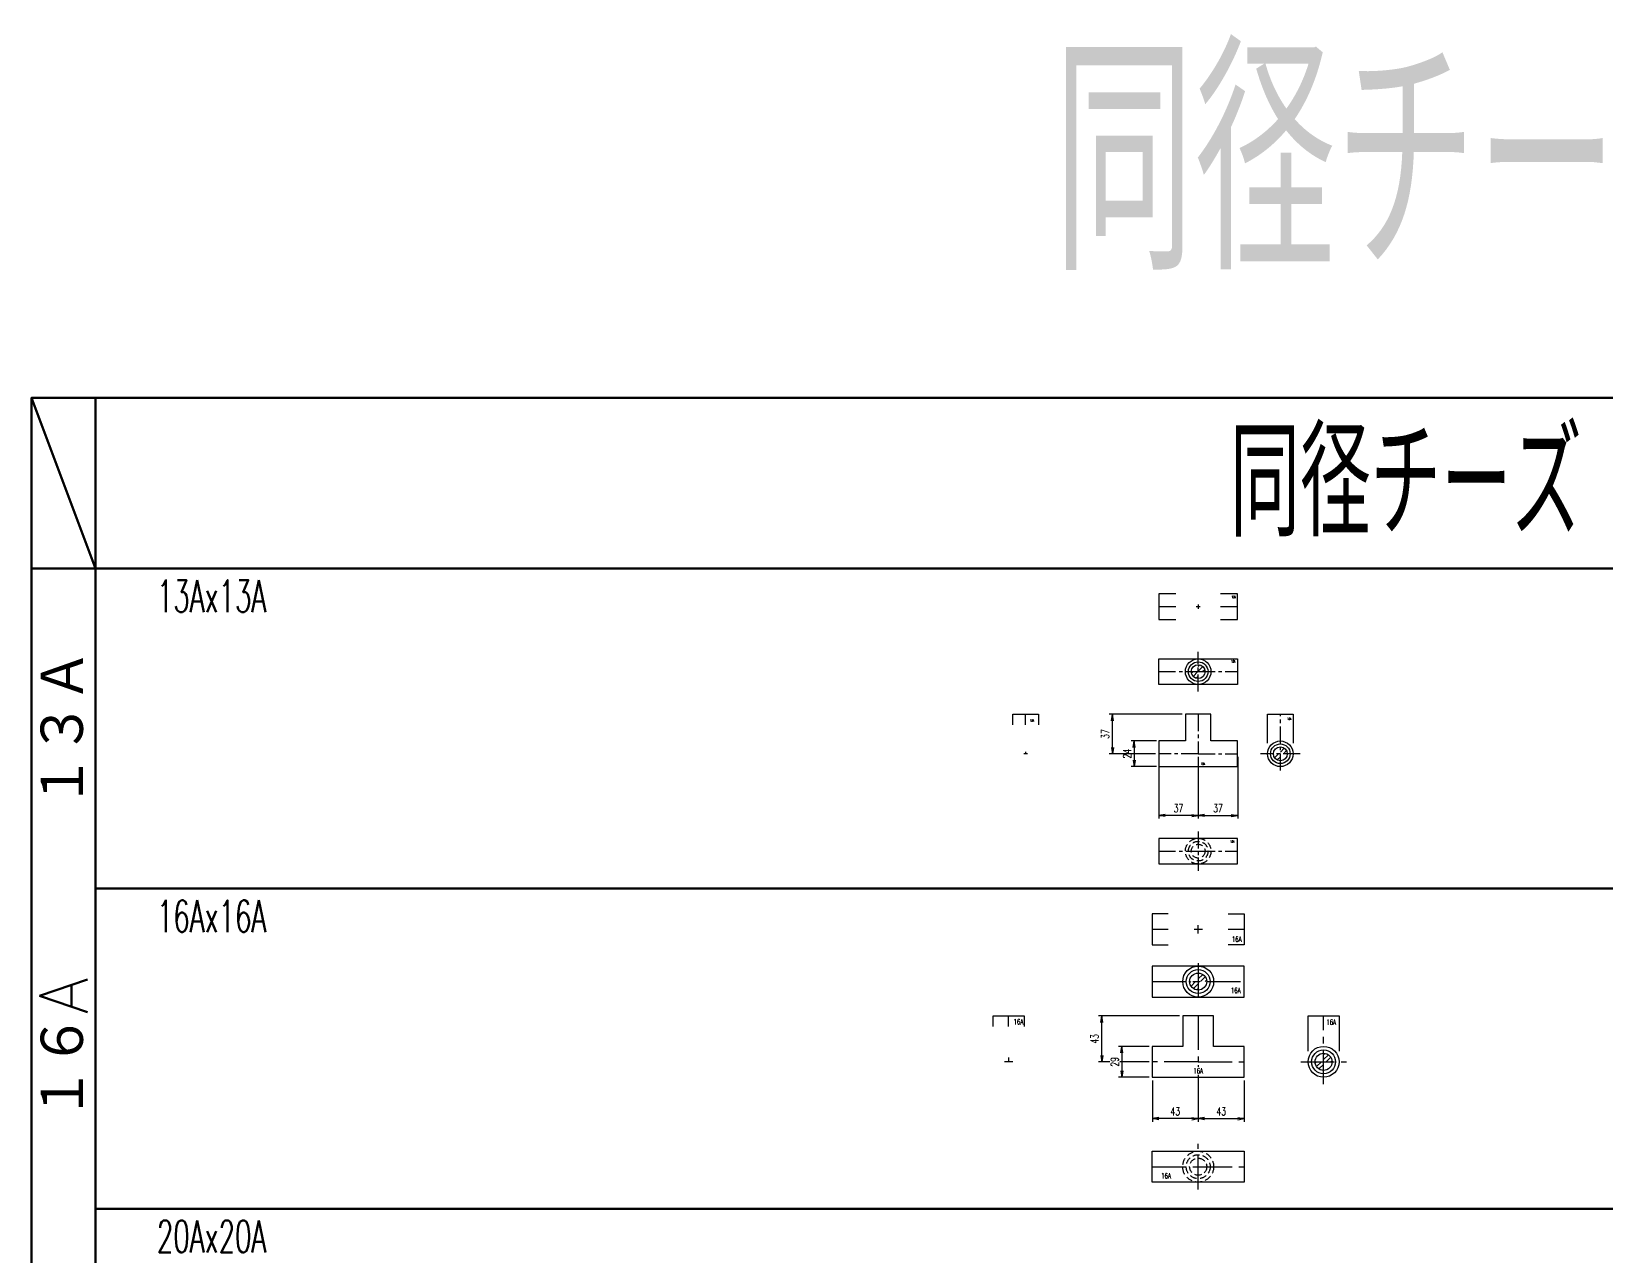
# Model space of a CAD drawing. Header units: millimetres. Extents: x 1711 to 90196, y -23291 to 8516.
# Drawn here: x 21617 to 23093, y 803 to 1951 of the extents above; entities that cross this region are included whole.
import ezdxf

# ---------------------------------------------------------------- set-up
doc = ezdxf.new("R2010")
doc.units = ezdxf.units.MM
doc.header["$PDMODE"] = 35
doc.linetypes.add('CENTER', pattern=[50.8, 31.75, -6.35, 6.35, -6.35])
doc.linetypes.add('HIDDEN', pattern=[9.525, 6.35, -3.175])
doc.layers.add('line', color=153, linetype='Continuous', lineweight=50)
for name, color, linetype in [('TEXT', 7, 'Continuous'), ('寸法', 2, 'Continuous'), ('配管-CVP', 4, 'Continuous'), ('＃配管（PVC)', 21, 'Continuous')]:
    doc.layers.add(name, color=color, linetype=linetype)
doc.styles.add('kpk', font='romans.shx', dxfattribs={"width": 0.7, "bigfont": 'extfont2.shx'})
doc.styles.get("Standard").update_dxf_attribs({"font": 'romans.shx', "bigfont": 'extfont.shx'})
doc.dimstyles.new('KPK-3', dxfattribs={"dimscale": 3, "dimtxt": 2.5, "dimasz": 2, "dimexe": 1, "dimexo": 1, "dimgap": 1, "dimtad": 3, "dimdec": 1, "dimdsep": 46, "dimtxsty": 'kpk', "dimblk": 'OPEN', "dimcen": 2.5, "dimclrd": 2, "dimclre": 2, "dimclrt": 4, "dimadec": 1, "dimazin": 2, "dimtfac": 1, "dimtdec": 1, "dimtmove": 0, "dimatfit": 2, "dimldrblk": 'OPEN', "dimfxl": 0, "dimlwd": -1, "dimlwe": -1, "dimarcsym": 0})
pattern_1 = [(45, (-22710.7552, -894.2206), (-2.24506403, 2.24506403), [])]

# ---------------------------------------------------------------- blocks, each defined once
blk = doc.blocks.new('_Open')
at = {"color": 0, "linetype": 'ByBlock', "lineweight": -2}
for p, q in [((-1, 0.17), (0, 0)), ((-1, -0.17), (0, 0)), ((0, 0), (-1, 0))]:
    blk.add_line(p, q, dxfattribs=at)
blk = doc.blocks.new('*D2652')
at = {"layer": 'Defpoints', "color": 0, "transparency": 16777216}
for p in [(22710.8, 985.2), (22753.8, 970.7), (22753.8, 932)]:
    blk.add_point(p, dxfattribs=at)
at = {"layer": '寸法', "color": 2, "transparency": 16777216}
for p, q in [((22710.8, 982.2), (22710.8, 929)), ((22753.8, 967.7), (22753.8, 929)), ((22716.8, 932), (22747.8, 932))]:
    blk.add_line(p, q, dxfattribs=at)
at = {"layer": '寸法', "color": 2, "transparency": 16777216, "xscale": 6, "yscale": 6, "zscale": 6, "rotation": 180}
blk.add_blockref('_Open', (22710.8, 932), dxfattribs=at)
at = {"layer": '寸法', "color": 2, "transparency": 16777216, "xscale": 6, "yscale": 6, "zscale": 6}
blk.add_blockref('_Open', (22753.8, 932), dxfattribs=at)
at = {"layer": '寸法', "color": 4, "transparency": 16777216, "insert": (22732.3, 938.8), "char_height": 7.5, "attachment_point": 5, "style": 'kpk', "bg_fill": 3, "box_fill_scale": 1.1, "bg_fill_color": 256, "bg_fill_true_color": 13158600, "bg_fill_transparency": 0}
blk.add_mtext('43', dxfattribs=at)
blk = doc.blocks.new('*D2653')
at = {"layer": 'Defpoints', "color": 0, "transparency": 16777216}
for p in [(22710.8, 985.2), (22667.8, 970.7), (22667.8, 932)]:
    blk.add_point(p, dxfattribs=at)
at = {"layer": '寸法', "color": 2, "transparency": 16777216}
for p, q in [((22710.8, 982.2), (22710.8, 929)), ((22667.8, 967.7), (22667.8, 929)), ((22704.8, 932), (22673.8, 932))]:
    blk.add_line(p, q, dxfattribs=at)
at = {"layer": '寸法', "color": 2, "transparency": 16777216, "xscale": 6, "yscale": 6, "zscale": 6, "rotation": 180}
blk.add_blockref('_Open', (22667.8, 932), dxfattribs=at)
at = {"layer": '寸法', "color": 2, "transparency": 16777216, "xscale": 6, "yscale": 6, "zscale": 6}
blk.add_blockref('_Open', (22710.8, 932), dxfattribs=at)
at = {"layer": '寸法', "color": 4, "transparency": 16777216, "insert": (22689.3, 938.8), "char_height": 7.5, "attachment_point": 5, "style": 'kpk', "bg_fill": 3, "box_fill_scale": 1.1, "bg_fill_color": 256, "bg_fill_true_color": 13158600, "bg_fill_transparency": 0}
blk.add_mtext('43', dxfattribs=at)
blk = doc.blocks.new('*D2654')
at = {"layer": 'Defpoints', "color": 0, "transparency": 16777216}
for p in [(22620.4, 1028.2), (22696.3, 1028.2), (22667.8, 985.2)]:
    blk.add_point(p, dxfattribs=at)
at = {"layer": '寸法', "color": 2, "transparency": 16777216}
for p, q in [((22693.3, 1028.2), (22617.4, 1028.2)), ((22620.4, 991.2), (22620.4, 1022.2)), ((22664.8, 985.2), (22617.4, 985.2))]:
    blk.add_line(p, q, dxfattribs=at)
at = {"layer": '寸法', "color": 2, "transparency": 16777216, "xscale": 6, "yscale": 6, "zscale": 6}
for p, rotation in [((22620.4, 1028.2), 90), ((22620.4, 985.2), 270)]:
    blk.add_blockref('_Open', p, dxfattribs=dict(at, rotation=rotation))
at = {"layer": '寸法', "color": 4, "transparency": 16777216, "insert": (22613.7, 1006.7), "char_height": 7.5, "attachment_point": 5, "rotation": 90, "style": 'kpk', "bg_fill": 3, "box_fill_scale": 1.1, "bg_fill_color": 256, "bg_fill_true_color": 13158600, "bg_fill_transparency": 0}
blk.add_mtext('43', dxfattribs=at)
blk = doc.blocks.new('16A-T-正面')
at = {"layer": '＃配管（PVC)', "color": 2, "linetype": 'CENTER'}
blk.add_line((0, 0), (-43, 0), dxfattribs=at)
at = {"layer": '＃配管（PVC)', "color": 0, "linetype": 'ByBlock'}
blk.add_lwpolyline([(43, -14.5), (43, 14.5), (14.5, 14.5), (14.5, 43), (-14.5, 43), (-14.5, 14.5), (-43, 14.5), (-43, -14.5)], close=True, dxfattribs=at)
at = {"layer": 'Defpoints', "color": 6, "linetype": 'ByBlock', "insert": (0, -8.5), "char_height": 5, "attachment_point": 5, "style": 'kpk', "bg_fill": 3, "box_fill_scale": 1.2, "bg_fill_color": 256, "bg_fill_transparency": 0}
blk.add_mtext('{\\W0.6;16A}', dxfattribs=at)
at = {"layer": '＃配管（PVC)', "color": 2, "linetype": 'CENTER'}
for p, q in [((0, 43), (0, 0)), ((0, 0), (43, 0))]:
    blk.add_line(p, q, dxfattribs=at)
blk = doc.blocks.new('16A-T-上面')
at = {"layer": '＃配管（PVC)'}
h = blk.add_hatch(dxfattribs=at)
h.set_pattern_fill('ANSI31', color=252)
h.set_pattern_definition(pattern_1)
h.paths.add_polyline_path([(8, 0, 0.414214), (0, 8), (0, 0)])
h.paths.add_polyline_path([(0, 0), (-8, 0, 0.414214), (0, -8)])
at = {"layer": '＃配管（PVC)', "color": 2, "linetype": 'CENTER'}
blk.add_line((0, 17.2), (0, -17.2), dxfattribs=at)
at = {"layer": '＃配管（PVC)', "color": 0, "linetype": 'ByBlock'}
for radius in [14.5, 11.2, 8]:
    blk.add_circle((0, 0), radius, dxfattribs=at)
at = {"layer": 'Defpoints', "color": 6, "linetype": 'ByBlock', "insert": (35.2, -8.3), "char_height": 5, "attachment_point": 5, "style": 'kpk', "bg_fill": 3, "box_fill_scale": 1.2, "bg_fill_color": 256, "bg_fill_transparency": 0}
blk.add_mtext('{\\W0.6;16A}', dxfattribs=at)
at = {"layer": '＃配管（PVC)', "color": 2, "linetype": 'CENTER'}
blk.add_line((-43, 0), (43, 0), dxfattribs=at)
at = {"layer": '＃配管（PVC)', "color": 0, "linetype": 'ByBlock'}
blk.add_lwpolyline([(43, 14.5), (-43, 14.5), (-43, -14.5), (43, -14.5)], close=True, dxfattribs=at)
blk = doc.blocks.new('16A-T-側面')
at = {"layer": '＃配管（PVC)'}
h = blk.add_hatch(dxfattribs=at)
h.set_pattern_fill('ANSI31', color=252)
h.set_pattern_definition(pattern_1)
h.paths.add_polyline_path([(0, 8), (0, 0), (8, 0, 0.414214)])
h.paths.add_polyline_path([(0, 0), (-8, 0, 0.414214), (0, -8)])
at = {"layer": '＃配管（PVC)', "color": 2, "linetype": 'CENTER'}
blk.add_line((-21.5, 0), (21.5, 0), dxfattribs=at)
at = {"layer": '＃配管（PVC)', "color": 0, "linetype": 'ByBlock'}
blk.add_lwpolyline([(-14.5, 10), (-14.5, 43), (14.5, 43), (14.5, 10)], dxfattribs=at)
for radius in [14.5, 11.2, 8]:
    blk.add_circle((0, 0), radius, dxfattribs=at)
at = {"layer": 'Defpoints', "color": 6, "linetype": 'ByBlock', "insert": (7.2, 37.2), "char_height": 5, "attachment_point": 5, "style": 'kpk', "bg_fill": 3, "box_fill_scale": 1.2, "bg_fill_color": 256, "bg_fill_transparency": 0}
blk.add_mtext('{\\W0.6;16A}', dxfattribs=at)
at = {"layer": '＃配管（PVC)', "color": 2, "linetype": 'CENTER'}
blk.add_line((0, -21), (0, 43), dxfattribs=at)
blk = doc.blocks.new('*U732')
at = {"layer": '＃配管（PVC)', "color": 2, "linetype": 'CENTER'}
for p, q in [((-43, 0), (-28, 0)), ((-3.9, 0), (3.9, 0)), ((0, -3.9), (0, 3.9)), ((28, 0), (43, 0))]:
    blk.add_line(p, q, dxfattribs=at)
at = {"layer": '＃配管（PVC)', "color": 0, "linetype": 'ByBlock'}
blk.add_lwpolyline([(-28, 14.5), (-43, 14.5), (-43, -14.5), (-28, -14.5)], dxfattribs=at)
at = {"layer": 'Defpoints', "color": 6, "linetype": 'ByBlock', "insert": (36.1, -9.3), "char_height": 5, "attachment_point": 5, "style": 'kpk', "bg_fill": 3, "box_fill_scale": 1.2, "bg_fill_color": 256, "bg_fill_transparency": 0}
blk.add_mtext('{\\W0.6;16A}', dxfattribs=at)
at = {"layer": '＃配管（PVC)', "color": 0, "linetype": 'ByBlock'}
blk.add_lwpolyline([(28, 14.5), (43, 14.5), (43, -14.5), (28, -14.5)], dxfattribs=at)
blk = doc.blocks.new('16A-T-下面')
at = {"layer": '＃配管（PVC)', "color": 2, "linetype": 'CENTER'}
blk.add_line((0, -21.5), (0, 21.5), dxfattribs=at)
at = {"layer": '＃配管（PVC)', "color": 0, "linetype": 'ByBlock'}
blk.add_lwpolyline([(-43, -14.5), (-43, 14.5), (43, 14.5), (43, -14.5)], close=True, dxfattribs=at)
at = {"layer": '＃配管（PVC)', "color": 252, "linetype": 'HIDDEN'}
for radius in [14.5, 11.2, 8]:
    blk.add_circle((0, 0), radius, dxfattribs=at)
at = {"layer": 'Defpoints', "color": 6, "linetype": 'ByBlock', "insert": (-30.1, -8.5), "char_height": 5, "attachment_point": 5, "style": 'kpk', "bg_fill": 3, "box_fill_scale": 1.2, "bg_fill_color": 256, "bg_fill_transparency": 0}
blk.add_mtext('{\\W0.6;16A}', dxfattribs=at)
at = {"layer": '＃配管（PVC)', "color": 2, "linetype": 'CENTER'}
blk.add_lwpolyline([(-43, 0), (0, 0), (43, 0)], dxfattribs=at)
blk = doc.blocks.new('*U733')
at = {"layer": '＃配管（PVC)', "color": 2, "linetype": 'CENTER'}
for p, q in [((0, 33), (0, 43)), ((3.9, 0), (-3.9, 0)), ((0, 3.9), (0, 0))]:
    blk.add_line(p, q, dxfattribs=at)
at = {"layer": 'Defpoints', "color": 6, "linetype": 'ByBlock', "insert": (9.3, 37.6), "char_height": 5, "attachment_point": 5, "style": 'kpk', "bg_fill": 3, "box_fill_scale": 1.2, "bg_fill_color": 256, "bg_fill_transparency": 0}
blk.add_mtext('{\\W0.6;16A}', dxfattribs=at)
at = {"layer": '＃配管（PVC)', "color": 0, "linetype": 'ByBlock'}
blk.add_lwpolyline([(-14.5, 33), (-14.5, 43), (14.5, 43), (14.5, 33)], dxfattribs=at)
blk = doc.blocks.new('13A-T-正面')
at = {"layer": '＃配管（PVC)', "color": 2, "linetype": 'CENTER', "ltscale": 0.5}
for p, q in [((0, 37), (0, 0)), ((0, 0), (-37, 0)), ((0, 0), (37, 0))]:
    blk.add_line(p, q, dxfattribs=at)
at = {"layer": '＃配管（PVC)', "color": 0, "linetype": 'ByBlock'}
blk.add_lwpolyline([(37, -12), (37, 12), (12, 12), (12, 37), (-12, 37), (-12, 12), (-37, 12), (-37, -12)], close=True, dxfattribs=at)
at = {"layer": 'Defpoints', "color": 6, "linetype": 'ByBlock', "insert": (4.4, -9.4), "char_height": 2, "attachment_point": 5, "style": 'kpk', "bg_fill": 3, "box_fill_scale": 1.2, "bg_fill_color": 256, "bg_fill_transparency": 0}
blk.add_mtext('{\\W0.6;13A}', dxfattribs=at)
blk = doc.blocks.new('13A-T-上面')
at = {"layer": '＃配管（PVC)'}
h = blk.add_hatch(dxfattribs=at)
h.set_pattern_fill('ANSI31', color=252)
h.paths.add_polyline_path([(6.5, 0, 0.414214), (0, 6.5), (0, 0)])
h.paths.add_polyline_path([(0, -6.5), (0, 0), (-6.5, 0, 0.414214)])
at = {"layer": '＃配管（PVC)', "color": 2, "linetype": 'CENTER', "ltscale": 0.5}
blk.add_line((0, -18.5), (0, 18.5), dxfattribs=at)
at = {"layer": '＃配管（PVC)', "color": 0, "linetype": 'ByBlock'}
blk.add_lwpolyline([(-37, -12), (-37, 12), (37, 12), (37, -12)], close=True, dxfattribs=at)
at = {"layer": '＃配管（PVC)', "color": 2, "linetype": 'CENTER', "ltscale": 0.5}
blk.add_lwpolyline([(-37, 0), (0, 0), (37, 0)], dxfattribs=at)
at = {"layer": '＃配管（PVC)', "color": 0, "linetype": 'ByBlock'}
for radius in [12, 9.2, 6.5]:
    blk.add_circle((0, 0), radius, dxfattribs=at)
at = {"layer": 'Defpoints', "color": 6, "linetype": 'ByBlock', "insert": (32.9, 9.6), "char_height": 2, "attachment_point": 5, "style": 'kpk', "bg_fill": 3, "box_fill_scale": 1.2, "bg_fill_color": 256, "bg_fill_transparency": 0}
blk.add_mtext('{\\W0.6;13A}', dxfattribs=at)
blk = doc.blocks.new('13A-T-下面')
at = {"layer": '＃配管（PVC)', "color": 2, "linetype": 'CENTER', "ltscale": 0.5}
blk.add_line((0, 18.5), (0, -18.5), dxfattribs=at)
at = {"layer": '＃配管（PVC)', "color": 0, "linetype": 'ByBlock'}
blk.add_lwpolyline([(-37, 12), (-37, -12), (37, -12), (37, 12)], close=True, dxfattribs=at)
at = {"layer": '＃配管（PVC)', "color": 2, "linetype": 'CENTER', "ltscale": 0.5}
blk.add_lwpolyline([(-37, 0), (0, 0), (37, 0)], dxfattribs=at)
at = {"layer": '＃配管（PVC)', "color": 252, "linetype": 'HIDDEN'}
for radius in [12, 9.2, 6.5]:
    blk.add_circle((0, 0), radius, dxfattribs=at)
at = {"layer": 'Defpoints', "color": 6, "linetype": 'ByBlock', "insert": (32, 9.1), "char_height": 2, "attachment_point": 5, "style": 'kpk', "bg_fill": 3, "box_fill_scale": 1.2, "bg_fill_color": 256, "bg_fill_transparency": 0}
blk.add_mtext('{\\W0.6;13A}', dxfattribs=at)
blk = doc.blocks.new('13A-T-側面')
at = {"layer": '＃配管（PVC)'}
h = blk.add_hatch(dxfattribs=at)
h.set_pattern_fill('ANSI31', color=252)
h.paths.add_polyline_path([(6.5, 0, 0.414214), (0, 6.5), (0, 0)])
h.paths.add_polyline_path([(0, 0), (-6.5, 0, 0.414214), (0, -6.5)])
at = {"layer": '＃配管（PVC)', "color": 2, "linetype": 'CENTER', "ltscale": 0.5}
for p, q in [((0, -15.6), (0, 37)), ((18.5, 0), (-18.5, 0))]:
    blk.add_line(p, q, dxfattribs=at)
at = {"layer": '＃配管（PVC)', "color": 0, "linetype": 'ByBlock'}
blk.add_lwpolyline([(-12, 10), (-12, 37), (12, 37), (12, 10)], dxfattribs=at)
for radius in [12, 9.2, 6.5]:
    blk.add_circle((0, 0), radius, dxfattribs=at)
at = {"layer": 'Defpoints', "color": 6, "linetype": 'ByBlock', "insert": (8.4, 32.8), "char_height": 2, "attachment_point": 5, "style": 'kpk', "bg_fill": 3, "box_fill_scale": 1.2, "bg_fill_color": 256, "bg_fill_transparency": 0}
blk.add_mtext('{\\W0.6;13A}', dxfattribs=at)
blk = doc.blocks.new('*U1267')
at = {"layer": '＃配管（PVC)', "color": 2, "linetype": 'CENTER'}
for p, q in [((0, 27), (0, 37)), ((1.9, 0), (-1.8, 0)), ((0, 1.9), (0, 0))]:
    blk.add_line(p, q, dxfattribs=at)
at = {"layer": '＃配管（PVC)', "color": 0, "linetype": 'ByBlock'}
blk.add_lwpolyline([(-12, 27), (-12, 37), (12, 37), (12, 27)], dxfattribs=at)
at = {"layer": 'Defpoints', "color": 6, "linetype": 'ByBlock', "insert": (6, 31.2), "char_height": 2, "attachment_point": 5, "style": 'kpk', "bg_fill": 3, "box_fill_scale": 1.2, "bg_fill_color": 256, "bg_fill_transparency": 0}
blk.add_mtext('{\\W0.6;13A}', dxfattribs=at)
blk = doc.blocks.new('*U1266')
at = {"layer": '＃配管（PVC)', "color": 2, "linetype": 'CENTER'}
for p, q in [((-1.9, 0), (1.9, 0)), ((0, 1.9), (0, -1.9))]:
    blk.add_line(p, q, dxfattribs=at)
at = {"layer": '＃配管（PVC)', "color": 0, "linetype": 'ByBlock'}
for points in [[(-21, 12), (-37, 12), (-37, -12), (-21, -12)], [(21, -12), (37, -12), (37, 12), (21, 12)]]:
    blk.add_lwpolyline(points, dxfattribs=at)
at = {"layer": '＃配管（PVC)', "color": 2, "linetype": 'CENTER'}
for points in [[(-37, 0), (-21, 0)], [(21, 0), (37, 0)]]:
    blk.add_lwpolyline(points, dxfattribs=at)
at = {"layer": 'Defpoints', "color": 6, "linetype": 'ByBlock', "insert": (33.3, 9), "char_height": 2, "attachment_point": 5, "style": 'kpk', "bg_fill": 3, "box_fill_scale": 1.2, "bg_fill_color": 256, "bg_fill_transparency": 0}
blk.add_mtext('{\\W0.6;13A}', dxfattribs=at)
blk = doc.blocks.new('A$C6aa1e4fd')
at = {"layer": 'line'}
for p, q in [((60, 0), (0, 0)), ((0, 0), (60, -160)), ((60, 0), (17081.2, 0)), ((60, -160), (0, -160)), ((60, -160), (17081.2, -160)), ((60, -460), (17081.2, -460)), ((60, -760), (17081.2, -760))]:
    blk.add_line(p, q, dxfattribs=at)
blk.add_lwpolyline([(0, -8135.9), (60, -8135.9), (60, 0), (0, 0)], close=True, dxfattribs=at)
for s, insert, char_height, attachment_point in [('{\\W0.6;同径チーズ}', (1288.2, -80), 100, 5), ('{\\W0.6;13Ax13A}', (117.5, -185.9), 30, 4), ('{\\W0.6;16Ax16A}', (117.5, -485.9), 30, 4), ('{\\W0.6;20Ax20A}', (117.5, -785.9), 30, 4)]:
    blk.add_mtext(s, dxfattribs=dict(at, insert=insert, char_height=char_height, attachment_point=attachment_point))
at = {"layer": 'line', "char_height": 45, "attachment_point": 5, "rotation": 90}
for s, insert in [('１３Ａ', (30, -310)), ('１６A', (30, -610))]:
    blk.add_mtext(s, dxfattribs=dict(at, insert=insert))
blk = doc.blocks.new('*D2457')
at = {"layer": 'Defpoints', "color": 0, "linetype": 'ByBlock', "transparency": 16777216}
for p in [(22674.8, 1285.9), (22674.8, 1261.9)]:
    blk.add_point(p, dxfattribs=at)
at = {"layer": '寸法', "color": 2, "transparency": 16777216}
for p, q in [((22671.8, 1285.9), (22647.8, 1285.9)), ((22650.8, 1279.9), (22650.8, 1267.9)), ((22671.8, 1261.9), (22647.8, 1261.9))]:
    blk.add_line(p, q, dxfattribs=at)
at = {"layer": '寸法', "color": 2, "linetype": 'ByBlock', "transparency": 16777216, "xscale": 6, "yscale": 6, "zscale": 6}
for p, rotation in [((22650.8, 1285.9), 90), ((22650.8, 1261.9), 270)]:
    blk.add_blockref('_Open', p, dxfattribs=dict(at, rotation=rotation))
at = {"layer": '寸法', "color": 4, "linetype": 'ByBlock', "transparency": 16777216, "insert": (22644.1, 1273.9), "char_height": 7.5, "attachment_point": 5, "rotation": 90, "style": 'kpk', "bg_fill": 3, "box_fill_scale": 1.1, "bg_fill_color": 256, "bg_fill_true_color": 13158600, "bg_fill_transparency": 0}
blk.add_mtext('24', dxfattribs=at)
at = {"layer": 'Defpoints', "color": 0, "linetype": 'ByBlock', "transparency": 16777216}
blk.add_point((22650.8, 1261.9), dxfattribs=at)
blk = doc.blocks.new('*D3190')
at = {"layer": 'Defpoints', "color": 0, "linetype": 'ByBlock', "transparency": 16777216}
for p in [(22673.8, 1273.9), (22710.8, 1273.9), (22673.8, 1216.1)]:
    blk.add_point(p, dxfattribs=at)
at = {"layer": '寸法', "color": 2, "transparency": 16777216}
for p, q in [((22673.8, 1270.9), (22673.8, 1213.1)), ((22710.8, 1270.9), (22710.8, 1213.1)), ((22704.8, 1216.1), (22679.8, 1216.1))]:
    blk.add_line(p, q, dxfattribs=at)
at = {"layer": '寸法', "color": 2, "linetype": 'ByBlock', "transparency": 16777216, "xscale": 6, "yscale": 6, "zscale": 6, "rotation": 180}
blk.add_blockref('_Open', (22673.8, 1216.1), dxfattribs=at)
at = {"layer": '寸法', "color": 2, "linetype": 'ByBlock', "transparency": 16777216, "xscale": 6, "yscale": 6, "zscale": 6}
blk.add_blockref('_Open', (22710.8, 1216.1), dxfattribs=at)
at = {"layer": '寸法', "color": 4, "linetype": 'ByBlock', "transparency": 16777216, "insert": (22692.3, 1222.9), "char_height": 7.5, "attachment_point": 5, "style": 'kpk', "bg_fill": 3, "box_fill_scale": 1.1, "bg_fill_color": 256, "bg_fill_true_color": 13158600, "bg_fill_transparency": 0}
blk.add_mtext('37', dxfattribs=at)
blk = doc.blocks.new('*D3191')
at = {"layer": 'Defpoints', "color": 0, "linetype": 'ByBlock', "transparency": 16777216}
for p in [(22710.8, 1273.9), (22747.8, 1273.9), (22747.8, 1216.1)]:
    blk.add_point(p, dxfattribs=at)
at = {"layer": '寸法', "color": 2, "transparency": 16777216}
for p, q in [((22710.8, 1270.9), (22710.8, 1213.1)), ((22747.8, 1270.9), (22747.8, 1213.1)), ((22716.8, 1216.1), (22741.8, 1216.1))]:
    blk.add_line(p, q, dxfattribs=at)
at = {"layer": '寸法', "color": 2, "linetype": 'ByBlock', "transparency": 16777216, "xscale": 6, "yscale": 6, "zscale": 6, "rotation": 180}
blk.add_blockref('_Open', (22710.8, 1216.1), dxfattribs=at)
at = {"layer": '寸法', "color": 2, "linetype": 'ByBlock', "transparency": 16777216, "xscale": 6, "yscale": 6, "zscale": 6}
blk.add_blockref('_Open', (22747.8, 1216.1), dxfattribs=at)
at = {"layer": '寸法', "color": 4, "linetype": 'ByBlock', "transparency": 16777216, "insert": (22729.3, 1222.9), "char_height": 7.5, "attachment_point": 5, "style": 'kpk', "bg_fill": 3, "box_fill_scale": 1.1, "bg_fill_color": 256, "bg_fill_true_color": 13158600, "bg_fill_transparency": 0}
blk.add_mtext('37', dxfattribs=at)
blk = doc.blocks.new('*D3192')
at = {"layer": 'Defpoints', "color": 0, "linetype": 'ByBlock', "transparency": 16777216}
for p in [(22630.4, 1310.9), (22698.8, 1310.9), (22673.8, 1273.9)]:
    blk.add_point(p, dxfattribs=at)
at = {"layer": '寸法', "color": 2, "transparency": 16777216}
for p, q in [((22695.8, 1310.9), (22627.4, 1310.9)), ((22630.4, 1279.9), (22630.4, 1304.9)), ((22670.8, 1273.9), (22627.4, 1273.9))]:
    blk.add_line(p, q, dxfattribs=at)
at = {"layer": '寸法', "color": 2, "linetype": 'ByBlock', "transparency": 16777216, "xscale": 6, "yscale": 6, "zscale": 6}
for p, rotation in [((22630.4, 1310.9), 90), ((22630.4, 1273.9), 270)]:
    blk.add_blockref('_Open', p, dxfattribs=dict(at, rotation=rotation))
at = {"layer": '寸法', "color": 4, "linetype": 'ByBlock', "transparency": 16777216, "insert": (22623.6, 1292.4), "char_height": 7.5, "attachment_point": 5, "rotation": 90, "style": 'kpk', "bg_fill": 3, "box_fill_scale": 1.1, "bg_fill_color": 256, "bg_fill_true_color": 13158600, "bg_fill_transparency": 0}
blk.add_mtext('37', dxfattribs=at)
blk = doc.blocks.new('*D3193')
at = {"layer": 'Defpoints', "color": 0, "linetype": 'ByBlock', "transparency": 16777216}
for p in [(22667.8, 999.7), (22639.2, 970.7), (22667.8, 970.7)]:
    blk.add_point(p, dxfattribs=at)
at = {"layer": '寸法', "color": 2, "transparency": 16777216}
for p, q in [((22664.8, 999.7), (22636.2, 999.7)), ((22639.2, 993.7), (22639.2, 976.7)), ((22664.8, 970.7), (22636.2, 970.7))]:
    blk.add_line(p, q, dxfattribs=at)
at = {"layer": '寸法', "color": 2, "linetype": 'ByBlock', "transparency": 16777216, "xscale": 6, "yscale": 6, "zscale": 6}
for p, rotation in [((22639.2, 999.7), 90), ((22639.2, 970.7), 270)]:
    blk.add_blockref('_Open', p, dxfattribs=dict(at, rotation=rotation))
at = {"layer": '寸法', "color": 4, "linetype": 'ByBlock', "transparency": 16777216, "insert": (22632.5, 985.2), "char_height": 7.5, "attachment_point": 5, "rotation": 90, "style": 'kpk', "bg_fill": 3, "box_fill_scale": 1.1, "bg_fill_color": 256, "bg_fill_true_color": 13158600, "bg_fill_transparency": 0}
blk.add_mtext('29', dxfattribs=at)

msp = doc.modelspace()

# ---------------------------------------------------------------- block references
at = {"layer": '配管-CVP'}
for name, p in [('*U1266', (22710.7552, 1411.7807)), ('13A-T-上面', (22710.7552, 1350.8839)), ('*U1267', (22548.9885, 1273.8839)), ('13A-T-正面', (22710.7552, 1273.8839)), ('13A-T-側面', (22787.7552, 1273.8839)), ('13A-T-下面', (22710.7552, 1182.6358)), ('*U732', (22710.7552, 1109.4057)), ('16A-T-上面', (22710.7552, 1060.4443)), ('*U733', (22532.9961, 985.2206)), ('16A-T-側面', (22828.3166, 985.2206)), ('16A-T-下面', (22710.7552, 886.9405))]:
    msp.add_blockref(name, p, dxfattribs=at)

# ---------------------------------------------------------------- texts
at = {"layer": 'TEXT', "color": 6, "insert": (22905.3602, 1827.5677), "char_height": 200, "attachment_point": 5}
msp.add_mtext('{\\W0.6;同径チーズ}', dxfattribs=at)

# ---------------------------------------------------------------- dimensions: what is measured, and where the dimension line sits
at = {"layer": '寸法'}
dim = msp.add_linear_dim(base=(22753.7552, 932.0037), p1=(22710.7552, 985.2206), p2=(22753.7552, 970.7206), dimstyle='KPK-3', dxfattribs=at)
dim.commit()
dim.dimension.update_dxf_attribs({"geometry": '*D2652', "text_midpoint": (22732.2552, 938.7537)})

# ---------------------------------------------------------------- next in the draw order: dimensions: what is measured, and where the dimension line sits
dim = msp.add_linear_dim(base=(22667.7552, 932.0037), p1=(22710.7552, 985.2206), p2=(22667.7552, 970.7206), dimstyle='KPK-3', override={"dimtmove": 1}, dxfattribs=at)
dim.commit()
dim.dimension.update_dxf_attribs({"geometry": '*D2653', "text_midpoint": (22689.2552, 938.7537)})

# ---------------------------------------------------------------- next in the draw order: dimensions: what is measured, and where the dimension line sits
dim = msp.add_linear_dim(base=(22620.4202, 1028.2206), p1=(22667.7552, 985.2206), p2=(22696.2552, 1028.2206), angle=90, dimstyle='KPK-3', dxfattribs=at)
dim.commit()
dim.dimension.update_dxf_attribs({"geometry": '*D2654', "text_midpoint": (22613.6702, 1006.7206)})

# ---------------------------------------------------------------- next in the draw order: block references
at = {"layer": '配管-CVP'}
msp.add_blockref('16A-T-正面', (22710.7552, 985.2206), dxfattribs=at)

# ---------------------------------------------------------------- next in the draw order: block references
at = {"layer": 'line', "linetype": 'ByBlock'}
msp.add_blockref('A$C6aa1e4fd', (21617.1739, 1607.5677), dxfattribs=at)

# ---------------------------------------------------------------- next in the draw order: dimensions: what is measured, and where the dimension line sits
at = {"layer": '寸法', "linetype": 'ByBlock'}
for base, p1, p2, picture, middle in [((22650.809, 1261.8839), (22674.7552, 1285.8839), (22674.7552, 1261.8839), '*D2457', (22644.059, 1273.8839)), ((22639.206, 970.7206), (22667.7552, 999.7206), (22667.7552, 970.7206), '*D3193', (22632.456, 985.2206))]:
    dim = msp.add_linear_dim(base=base, p1=p1, p2=p2, angle=90, dimstyle='KPK-3', dxfattribs=at)
    dim.commit()
    dim.dimension.update_dxf_attribs({"geometry": picture, "text_midpoint": middle})

# ---------------------------------------------------------------- next in the draw order: dimensions: what is measured, and where the dimension line sits
dim = msp.add_linear_dim(base=(22673.7552, 1216.1342), p1=(22710.7552, 1273.8839), p2=(22673.7552, 1273.8839), dimstyle='KPK-3', dxfattribs=at)
dim.commit()
dim.dimension.update_dxf_attribs({"geometry": '*D3190', "text_midpoint": (22692.2552, 1222.8842)})

# ---------------------------------------------------------------- next in the draw order: dimensions: what is measured, and where the dimension line sits
dim = msp.add_linear_dim(base=(22630.3848, 1310.8839), p1=(22673.7552, 1273.8839), p2=(22698.7552, 1310.8839), angle=90, dimstyle='KPK-3', dxfattribs=at)
dim.commit()
dim.dimension.update_dxf_attribs({"geometry": '*D3192', "text_midpoint": (22623.6348, 1292.3839)})
dim = msp.add_linear_dim(base=(22747.7552, 1216.1342), p1=(22710.7552, 1273.8839), p2=(22747.7552, 1273.8839), dimstyle='KPK-3', dxfattribs=at)
dim.commit()
dim.dimension.update_dxf_attribs({"geometry": '*D3191', "text_midpoint": (22729.2552, 1222.8842)})

doc.saveas('drawing.dxf')
